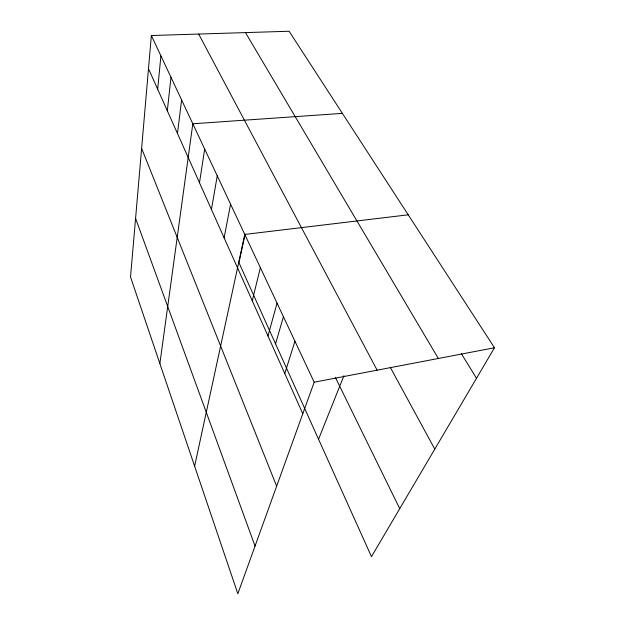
<?xml version="1.0" encoding="UTF-8"?>
<svg xmlns="http://www.w3.org/2000/svg" width="625" height="625" viewBox="0 0 625 625"><rect width="100%" height="100%" fill="white"/><g stroke="black" fill="none" stroke-linecap="round" stroke-linejoin="round"><path stroke-width="0.94" d="M151.359 35.523L130.523 276.977L237.836 593.75L314.18 382.195L151.359 35.523L289.109 31.25L494.477 347.758L371.477 556.648L238.953 262.648L245.125 234.18M157.672 89.211L160.914 55.875M167.32 110.789L170.984 77.305M177.477 133.508L181.602 99.906M159.867 363.594L192.812 123.781L342.398 113.367M199.492 182.75L204.68 149.047M211.445 209.492L217.25 175.812M224.109 237.812L230.594 204.219M194.617 466.18L244.781 234.43L408.219 214.812M252.266 300.797L260.375 267.633M267.977 335.93L277.055 303.148M275.555 343.852L283.352 316.977M284.781 373.508L294.945 341.242M318.555 439.234L343.938 375.711M314.18 382.195L494.477 347.758M461.375 353.688L476.508 378.281M245.469 32.602L438.336 358.477M390.258 367.297L434.781 449.133M198.672 34.055L377.133 370.172M335.43 377.547L399.734 508.656M148.5 68.695L302.781 413.773M141.625 148.375L276.648 486.195M135.578 218.375L255.039 546.078"/></g></svg>
